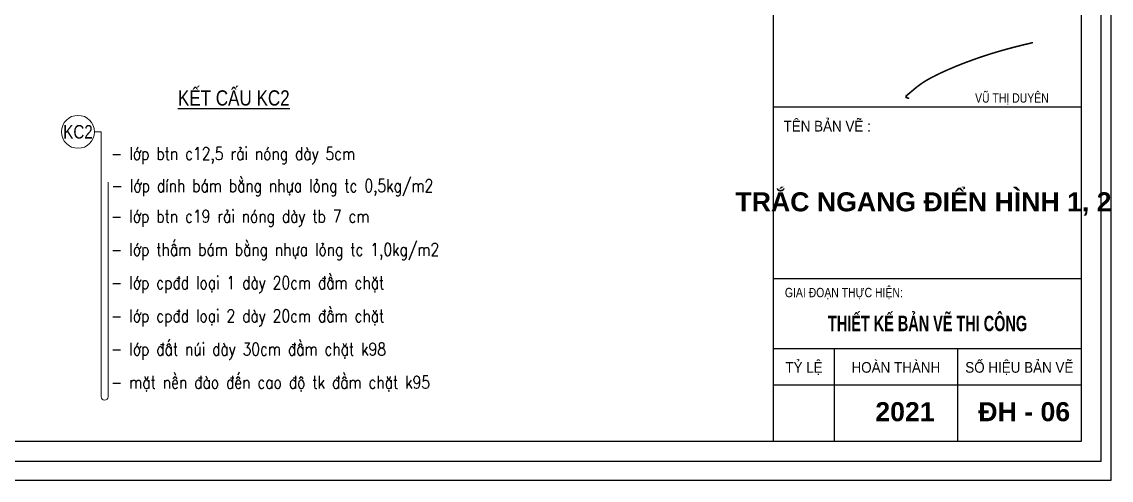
# Model space of a CAD drawing. Header units: millimetres. Extents: x -115725 to -64833, y 11643 to 38907.
# Drawn here: x -107216 to -102932, y 31369 to 33173 of the extents above; entities that cross this region are included whole.
import ezdxf
from ezdxf.enums import TextEntityAlignment as Align

# ---------------------------------------------------------------- set-up
doc = ezdxf.new("R2010")
doc.units = ezdxf.units.MM
doc.header["$MEASUREMENT"] = 0
for name, color, linetype in [('BT7-THAY', 7, 'Continuous'), ('ENTTNTHIETKE1', 2, 'Continuous'), ('GHICHU', 7, 'Continuous'), ('KHUNGTEN', 5, 'Continuous'), ('T.bao', 6, 'Continuous'), ('thep', 2, 'Continuous'), ('TXT', 5, 'Continuous')]:
    doc.layers.add(name, color=color, linetype=linetype)
for name, color, linetype, lineweight in [('ISO', 153, 'Continuous', 13), ('LC ISO', 153, 'Continuous', 13), ('LC Net manh', 239, 'Continuous', 5), ('LC Text1', 3, 'Continuous', 20), ('LC Text2', 7, 'Continuous', 25)]:
    doc.layers.add(name, color=color, linetype=linetype, lineweight=lineweight)
doc.styles.add('General text 2', font='arial.ttf')
doc.styles.add('LC 3', font='vnsimli.shx', dxfattribs={"width": 0.75})
doc.styles.add('T2', font='', dxfattribs={"width": 0.8})
doc.styles.add('THANG2', font='')
doc.styles.add('VnAvantH-B', font='')
doc.styles.get('T2').set_extended_font_data('.VnArialH')
doc.styles.get('THANG2').set_extended_font_data('.VnHelvetInsH', bold=True)
doc.styles.get('VnAvantH-B').set_extended_font_data('.VnAvantH', bold=True)

# ---------------------------------------------------------------- blocks, each defined once
blk = doc.blocks.new('chu ki Miss Duyen')
at = {"layer": 'ISO', "ltscale": 2, "const_width": 40}
blk.add_lwpolyline([(843, 225), (838, 225), (836, 225), (834, 225), (832, 225), (830, 226), (828, 226), (827, 226), (826, 226), (825, 226), (824, 226), (823, 226), (821, 226), (820, 227), (819, 227), (818, 227), (817, 227), (816, 227), (815, 227), (814, 227), (813, 228), (812, 228), (810, 228), (809, 228), (808, 228), (807, 229), (806, 229), (805, 229), (804, 229), (803, 230), (801, 230), (800, 230), (799, 230), (798, 231), (797, 231), (795, 231), (794, 232), (793, 232), (792, 232), (791, 233), (789, 233), (788, 233), (787, 234), (786, 234), (785, 235), (783, 235), (782, 235), (781, 236), (780, 236), (779, 237), (778, 237), (777, 238), (776, 238), (776, 238), (775, 238), (775, 239), (774, 239), (774, 239), (773, 239), (773, 240), (772, 240), (771, 240), (771, 240), (770, 241), (770, 241), (769, 241), (769, 242), (768, 242), (768, 242), (767, 242), (767, 243), (766, 243), (766, 243), (765, 244), (765, 244), (765, 244), (764, 245), (764, 245), (763, 245), (763, 246), (762, 246), (762, 246), (762, 247), (761, 247), (761, 247), (760, 248), (760, 248), (760, 248), (759, 249), (759, 249), (759, 249), (758, 250), (758, 250), (758, 250), (758, 251), (757, 251), (757, 251), (757, 252), (756, 252), (756, 253), (756, 253), (756, 253), (756, 254), (755, 254), (755, 255), (755, 255), (755, 255), (755, 256), (755, 256), (754, 257), (754, 257), (754, 257), (754, 258), (754, 258), (754, 259), (754, 259), (754, 260), (754, 260), (754, 260), (754, 261), (754, 261), (754, 262), (754, 262), (754, 263), (754, 263), (754, 263), (754, 264), (754, 264), (754, 265), (754, 265), (754, 266), (754, 266), (754, 267), (754, 267), (755, 268), (755, 268), (755, 269), (755, 269), (755, 270), (755, 270), (755, 270), (756, 271), (756, 271), (756, 272), (756, 272), (756, 273), (757, 273), (757, 274), (757, 274), (757, 275), (758, 275), (758, 276), (758, 276), (758, 277), (759, 277), (759, 278), (759, 278), (759, 279), (760, 279), (760, 280), (760, 280), (761, 281), (761, 281), (761, 282), (762, 282), (762, 283), (762, 283), (763, 284), (763, 284), (763, 285), (764, 285), (764, 286), (764, 286), (765, 287), (766, 288), (767, 289), (767, 290), (768, 291), (769, 293), (770, 294), (771, 295), (771, 296), (772, 297), (773, 298), (774, 299), (775, 300), (776, 301), (777, 302), (778, 303), (778, 304), (780, 306), (781, 307), (782, 308), (783, 309), (784, 310), (785, 311), (786, 312), (786, 312), (787, 313), (788, 314), (789, 315), (790, 316), (791, 317), (792, 318), (792, 319), (793, 320), (794, 321), (795, 322), (796, 323), (797, 324), (797, 324), (798, 325), (799, 326), (800, 327), (801, 328), (801, 329), (802, 330), (803, 330), (804, 331), (805, 332), (805, 333), (806, 334), (807, 335), (808, 336), (808, 336), (809, 337), (810, 338), (811, 339), (811, 340), (812, 340), (813, 341), (814, 343), (816, 344), (817, 346), (819, 348), (820, 349), (822, 351), (823, 352), (824, 354), (826, 355), (827, 357), (829, 358), (830, 360), (831, 361), (834, 364), (840, 370), (842, 372), (845, 376), (848, 379), (851, 382), (853, 386), (856, 389), (859, 392), (862, 395), (865, 398), (867, 401), (870, 404), (873, 407), (876, 411), (879, 414), (882, 417), (885, 420), (887, 423), (890, 427), (893, 430), (896, 433), (899, 436), (902, 440), (905, 443), (908, 446), (911, 449), (914, 453), (917, 456), (920, 459), (923, 462), (926, 466), (928, 469), (931, 472), (934, 476), (937, 479), (940, 482), (943, 486), (946, 489), (949, 492), (953, 495), (956, 499), (959, 502), (962, 505), (965, 509), (968, 512), (971, 515), (974, 519), (977, 522), (980, 525), (983, 529), (986, 532), (989, 535), (992, 538), (996, 542), (999, 545), (1002, 548), (1005, 552), (1008, 555), (1011, 558), (1014, 561), (1017, 565), (1021, 568), (1024, 571), (1027, 574), (1030, 578), (1033, 581), (1036, 584), (1040, 587), (1043, 591), (1046, 594), (1049, 596), (1052, 600), (1056, 603), (1059, 606), (1062, 610), (1065, 613), (1069, 616), (1072, 619), (1075, 622), (1078, 625), (1082, 628), (1085, 631), (1088, 634), (1091, 637), (1095, 640), (1098, 643), (1101, 646), (1105, 649), (1108, 652), (1111, 655), (1114, 658), (1118, 661), (1121, 664), (1124, 667), (1128, 670), (1131, 673), (1134, 676), (1138, 679), (1141, 682), (1144, 685), (1148, 688), (1151, 691), (1154, 694), (1158, 697), (1161, 700), (1165, 702), (1168, 705), (1171, 708), (1175, 711), (1178, 714), (1182, 717), (1185, 720), (1188, 722), (1192, 725), (1195, 728), (1199, 731), (1202, 734), (1205, 736), (1209, 739), (1212, 742), (1216, 745), (1219, 747), (1223, 750), (1226, 753), (1229, 756), (1233, 758), (1236, 761), (1240, 764), (1243, 767), (1247, 769), (1250, 772), (1254, 775), (1257, 777), (1261, 780), (1264, 783), (1268, 785), (1271, 788), (1275, 791), (1278, 793), (1282, 796), (1285, 799), (1289, 801), (1292, 804), (1296, 807), (1299, 809), (1303, 812), (1306, 815), (1310, 817), (1313, 820), (1317, 822), (1320, 825), (1324, 828), (1327, 830), (1331, 833), (1335, 835), (1338, 838), (1342, 840), (1345, 843), (1349, 846), (1352, 848), (1356, 851), (1360, 853), (1363, 856), (1367, 858), (1370, 861), (1374, 863), (1377, 866), (1381, 868), (1385, 871), (1392, 876), (1399, 881), (1406, 886), (1413, 891), (1421, 896), (1428, 901), (1435, 906), (1442, 911), (1447, 915), (1457, 921), (1464, 926), (1471, 931), (1479, 936), (1486, 941), (1493, 946), (1501, 950), (1508, 955), (1515, 960), (1523, 965), (1530, 970), (1537, 975), (1545, 980), (1552, 984), (1559, 989), (1567, 994), (1574, 999), (1582, 1004), (1589, 1008), (1596, 1013), (1604, 1018), (1611, 1023), (1619, 1028), (1626, 1032), (1634, 1037), (1641, 1042), (1648, 1046), (1656, 1051), (1663, 1056), (1671, 1061), (1678, 1065), (1686, 1070), (1693, 1075), (1701, 1079), (1708, 1084), (1716, 1089), (1723, 1093), (1731, 1098), (1738, 1103), (1746, 1107), (1753, 1112), (1761, 1116), (1769, 1121), (1776, 1126), (1784, 1130), (1791, 1135), (1799, 1139), (1806, 1144), (1814, 1148), (1822, 1153), (1829, 1158), (1837, 1162), (1844, 1167), (1852, 1171), (1860, 1176), (1867, 1180), (1875, 1185), (1882, 1189), (1890, 1194), (1898, 1198), (1905, 1203), (1913, 1207), (1921, 1212), (1928, 1216), (1936, 1220), (1943, 1225), (1951, 1229), (1959, 1234), (1964, 1237), (1974, 1243), (1982, 1247), (1989, 1251), (1997, 1256), (2005, 1260), (2012, 1265), (2020, 1269), (2028, 1273), (2036, 1278), (2043, 1282), (2051, 1286), (2059, 1291), (2066, 1295), (2074, 1299), (2082, 1304), (2089, 1308), (2097, 1312), (2105, 1317), (2113, 1321), (2120, 1325), (2128, 1330), (2136, 1334), (2144, 1338), (2151, 1342), (2159, 1347), (2167, 1351), (2175, 1355), (2182, 1359), (2190, 1364), (2198, 1368), (2206, 1372), (2213, 1376), (2221, 1381), (2229, 1385), (2237, 1389), (2244, 1393), (2252, 1397), (2260, 1402), (2268, 1406), (2276, 1410), (2283, 1414), (2291, 1418), (2299, 1422), (2307, 1426), (2315, 1431), (2322, 1435), (2330, 1439), (2338, 1443), (2346, 1447), (2354, 1451), (2361, 1455), (2369, 1459), (2377, 1464), (2385, 1468), (2393, 1472), (2401, 1476), (2408, 1480), (2416, 1484), (2424, 1488), (2432, 1492), (2440, 1496), (2448, 1500), (2456, 1504), (2463, 1508), (2471, 1512), (2479, 1516), (2487, 1520), (2495, 1524), (2503, 1528), (2511, 1532), (2519, 1536), (2526, 1540), (2534, 1544), (2542, 1548), (2550, 1552), (2558, 1556), (2566, 1560), (2574, 1564), (2582, 1568), (2590, 1572), (2598, 1575), (2606, 1579), (2613, 1583), (2621, 1587), (2629, 1591), (2637, 1595), (2645, 1599), (2653, 1603), (2661, 1607), (2669, 1610), (2677, 1614), (2685, 1618), (2693, 1622), (2701, 1626), (2709, 1630), (2717, 1633), (2725, 1637), (2733, 1641), (2741, 1645), (2749, 1649), (2756, 1652), (2764, 1656), (2772, 1660), (2780, 1664), (2788, 1668), (2796, 1671), (2804, 1675), (2812, 1679), (2820, 1683), (2828, 1686), (2836, 1690), (2844, 1694), (2852, 1698), (2860, 1701), (2868, 1705), (2876, 1709), (2884, 1712), (2892, 1716), (2900, 1720), (2908, 1723), (2916, 1727), (2925, 1731), (2933, 1734), (2941, 1738), (2949, 1742), (2957, 1745), (2965, 1749), (2973, 1753), (2981, 1756), (2989, 1760), (2997, 1763), (3005, 1767), (3013, 1771), (3021, 1774), (3029, 1778), (3037, 1781), (3045, 1785), (3053, 1789), (3061, 1792), (3069, 1796), (3078, 1799), (3086, 1803), (3094, 1806), (3102, 1810), (3110, 1813), (3118, 1817), (3126, 1820), (3134, 1824), (3142, 1827), (3150, 1831), (3156, 1833), (3167, 1838), (3175, 1841), (3183, 1845), (3191, 1848), (3199, 1852), (3207, 1855), (3215, 1859), (3223, 1862), (3232, 1866), (3240, 1869), (3248, 1873), (3256, 1876), (3264, 1879), (3272, 1883), (3280, 1886), (3288, 1890), (3297, 1893), (3305, 1896), (3313, 1900), (3321, 1903), (3329, 1907), (3337, 1910), (3345, 1913), (3354, 1917), (3362, 1920), (3370, 1923), (3378, 1927), (3386, 1930), (3394, 1933), (3403, 1937), (3411, 1940), (3419, 1944), (3427, 1947), (3435, 1950), (3452, 1957), (3468, 1963), (3484, 1970), (3501, 1977), (3517, 1983), (3534, 1990), (3550, 1996), (3566, 2003), (3583, 2009), (3599, 2016), (3616, 2022), (3632, 2029), (3648, 2035), (3665, 2042), (3681, 2048), (3698, 2055), (3714, 2061), (3731, 2068), (3747, 2074), (3763, 2081), (3780, 2087), (3796, 2093), (3813, 2100), (3828, 2106)], dxfattribs=at)
blk = doc.blocks.new('khung vpn')
at = {"layer": 'Defpoints'}
for p, q in [((52556.46, -4235.276), (52556.46, -4195.446)), ((52498.758, -4235.276), (52556.46, -4235.276))]:
    blk.add_line(p, q, dxfattribs=at)
at = {"layer": 'KHUNGTEN'}
blk.add_lwpolyline([(52556.243, -4234.885), (52502.048, -4234.885), (52502.048, -4195.662), (52556.243, -4195.662)], close=True, dxfattribs=at)
at = {"layer": 'T.bao'}
for p, q in [((52549.443, -4227.516), (52555.832, -4227.516)), ((52549.443, -4232.534), (52555.832, -4232.534)), ((52550.703, -4232.534), (52550.703, -4234.474)), ((52553.267, -4232.534), (52553.267, -4234.474)), ((52549.443, -4233.296), (52555.832, -4233.296))]:
    blk.add_line(p, q, dxfattribs=at)
at = {"layer": 'thep'}
blk.add_line((52549.443, -4231.083), (52555.832, -4231.083), dxfattribs=at)
for points in [[(52555.832, -4234.474), (52502.459, -4234.474), (52502.459, -4196.073), (52555.832, -4196.073)], [(52555.832, -4196.073), (52555.832, -4234.474), (52549.443, -4234.474), (52549.443, -4196.073)]]:
    blk.add_lwpolyline(points, close=True, dxfattribs=at)
at = {"layer": 'TXT', "linetype": 'Continuous'}
blk.add_line((52555.832, -4196.073), (52555.832, -4234.474), dxfattribs=at)
at = {"layer": 'ISO', "xscale": 0.0007999999999999995, "yscale": 0.0007999999999999995, "zscale": 0.0007999999999999995, "rotation": 352.0676215534355}
blk.add_blockref('chu ki Miss Duyen', (52551.569, -4227.423), dxfattribs=at)
at = {"layer": 'BT7-THAY', "linetype": 'ByBlock', "style": 'VnAvantH-B', "width": 0.7}
blk.add_text('thiÕt kÕ b¶n vÏ thi c«ng', height=0.32076, dxfattribs=at).set_placement((52552.643, -4232.177), align=Align.CENTER)
at = {"layer": 'TXT', "linetype": 'Continuous', "style": 'T2'}
for s, height, width, p in [('vò thÞ duyªn', 0.19408, 0.8, (52553.631, -4227.426)), ('tªn b¶n vÏ :', 0.22181, 0.9, (52549.651, -4228.026))]:
    blk.add_text(s, height=height, dxfattribs=dict(at, width=width)).set_placement(p)
for s, height, width, p in [('giai ®o¹n thùc hiÖn:', 0.19408, 0.8, (52550.904, -4231.471)), ('tû lÖ', 0.2218, 0.9, (52550.076, -4233.041)), ('hoµn thµnh', 0.2218, 0.9, (52551.985, -4233.041)), ('sè hiÖu b¶n vÏ', 0.22181, 0.9, (52554.55, -4233.041))]:
    blk.add_text(s, height=height, dxfattribs=dict(at, width=width)).set_placement(p, align=Align.CENTER)
blk = doc.blocks.new('*U5')
at = {"layer": 'LC ISO'}
blk.add_circle((0, 0), 4.25, dxfattribs=at)
at = {"layer": 'LC Text1', "style": 'General text 2', "width": 0.8, "flags": 8}
blk.add_attdef('SYMBOL', text='', height=3.5, dxfattribs=at).set_placement((0, 0), align=Align.MIDDLE_CENTER)

msp = doc.modelspace()

# ---------------------------------------------------------------- linework, layer by layer
at = {"layer": 'LC Net manh', "color": 252, "elevation": 0}
msp.add_lwpolyline([(-106930.6, 32740.1), (-106904.4, 32740.1), (-106904.4, 31697.8, 1), (-106877.3, 31697.8), (-106877.3, 32542.3)], format="xyb", dxfattribs=at)

# ---------------------------------------------------------------- block references
at = {"layer": 'ENTTNTHIETKE1', "color": 6, "xscale": 189.256666215533, "yscale": 189.256666215533, "zscale": 189.256666215533}
msp.add_blockref('khung vpn', (-10049592.3, 832923.5), dxfattribs=at)
at = {"layer": 'LC Net manh'}
ref = msp.add_blockref('*U5', (-106995.4, 32740.1, 0), dxfattribs=dict(at, xscale=15.24705842815456, yscale=15.24705842815456, zscale=15.24705842815456))
ref.add_attrib('SYMBOL', 'KC2', dxfattribs={"layer": 'LC Text1', "height": 53.36, "style": 'General text 2', "width": 0.8}).set_placement((-106995.4, 32740.1, 0), align=Align.MIDDLE_CENTER)

# ---------------------------------------------------------------- texts
at = {"layer": 'GHICHU', "color": 0, "style": 'THANG2'}
for s, height, p in [('tr¾c ngang ®iÓn h×nh 1, 2', 75.035, (-103670.2, 32427.2)), ('2021', 75.03, (-103743.1, 31601.4)), ('®h - 06', 75.03, (-103274, 31601.4))]:
    msp.add_text(s, height=height, dxfattribs=at).set_placement(p, align=Align.CENTER)
at = {"layer": 'LC Text1', "color": 3, "style": 'LC 3', "width": 0.8}
for s, p in [('- líp btn c12,5 r¶i nãng dµy 5cm', (-106865.4, 32629.5)), ('- líp dÝnh b¸m b»ng nhùa láng tc 0,5kg/m2', (-106863.4, 32503.3)), ('- líp btn c19 r¶i nãng dµy tb 7 cm', (-106865.8, 32382.9)), ('- líp thÊm b¸m b»ng nhùa láng tc 1,0kg/m2', (-106865.8, 32252.3)), ('- líp cp®d lo¹i 1 dµy 20cm ®Çm chÆt', (-106865.8, 32121.6)), ('- líp cp®d lo¹i 2 dµy 20cm ®Çm chÆt', (-106865.8, 31991)), ('- líp ®Êt nói dµy 30cm ®Çm chÆt k98', (-106865.8, 31860.3)), ('- mÆt nÒn ®µo ®Õn cao ®é tk ®Çm chÆt k95', (-106865.8, 31729.7))]:
    msp.add_text(s, height=50.002, rotation=359.9992, dxfattribs=at).set_placement(p)
at = {"layer": 'LC Text2', "style": 'T2', "width": 0.8}
msp.add_text('%%UkÕt cÊu kc2', height=60, dxfattribs=at).set_placement((-106602.5, 32843.4))

doc.saveas('drawing.dxf')
